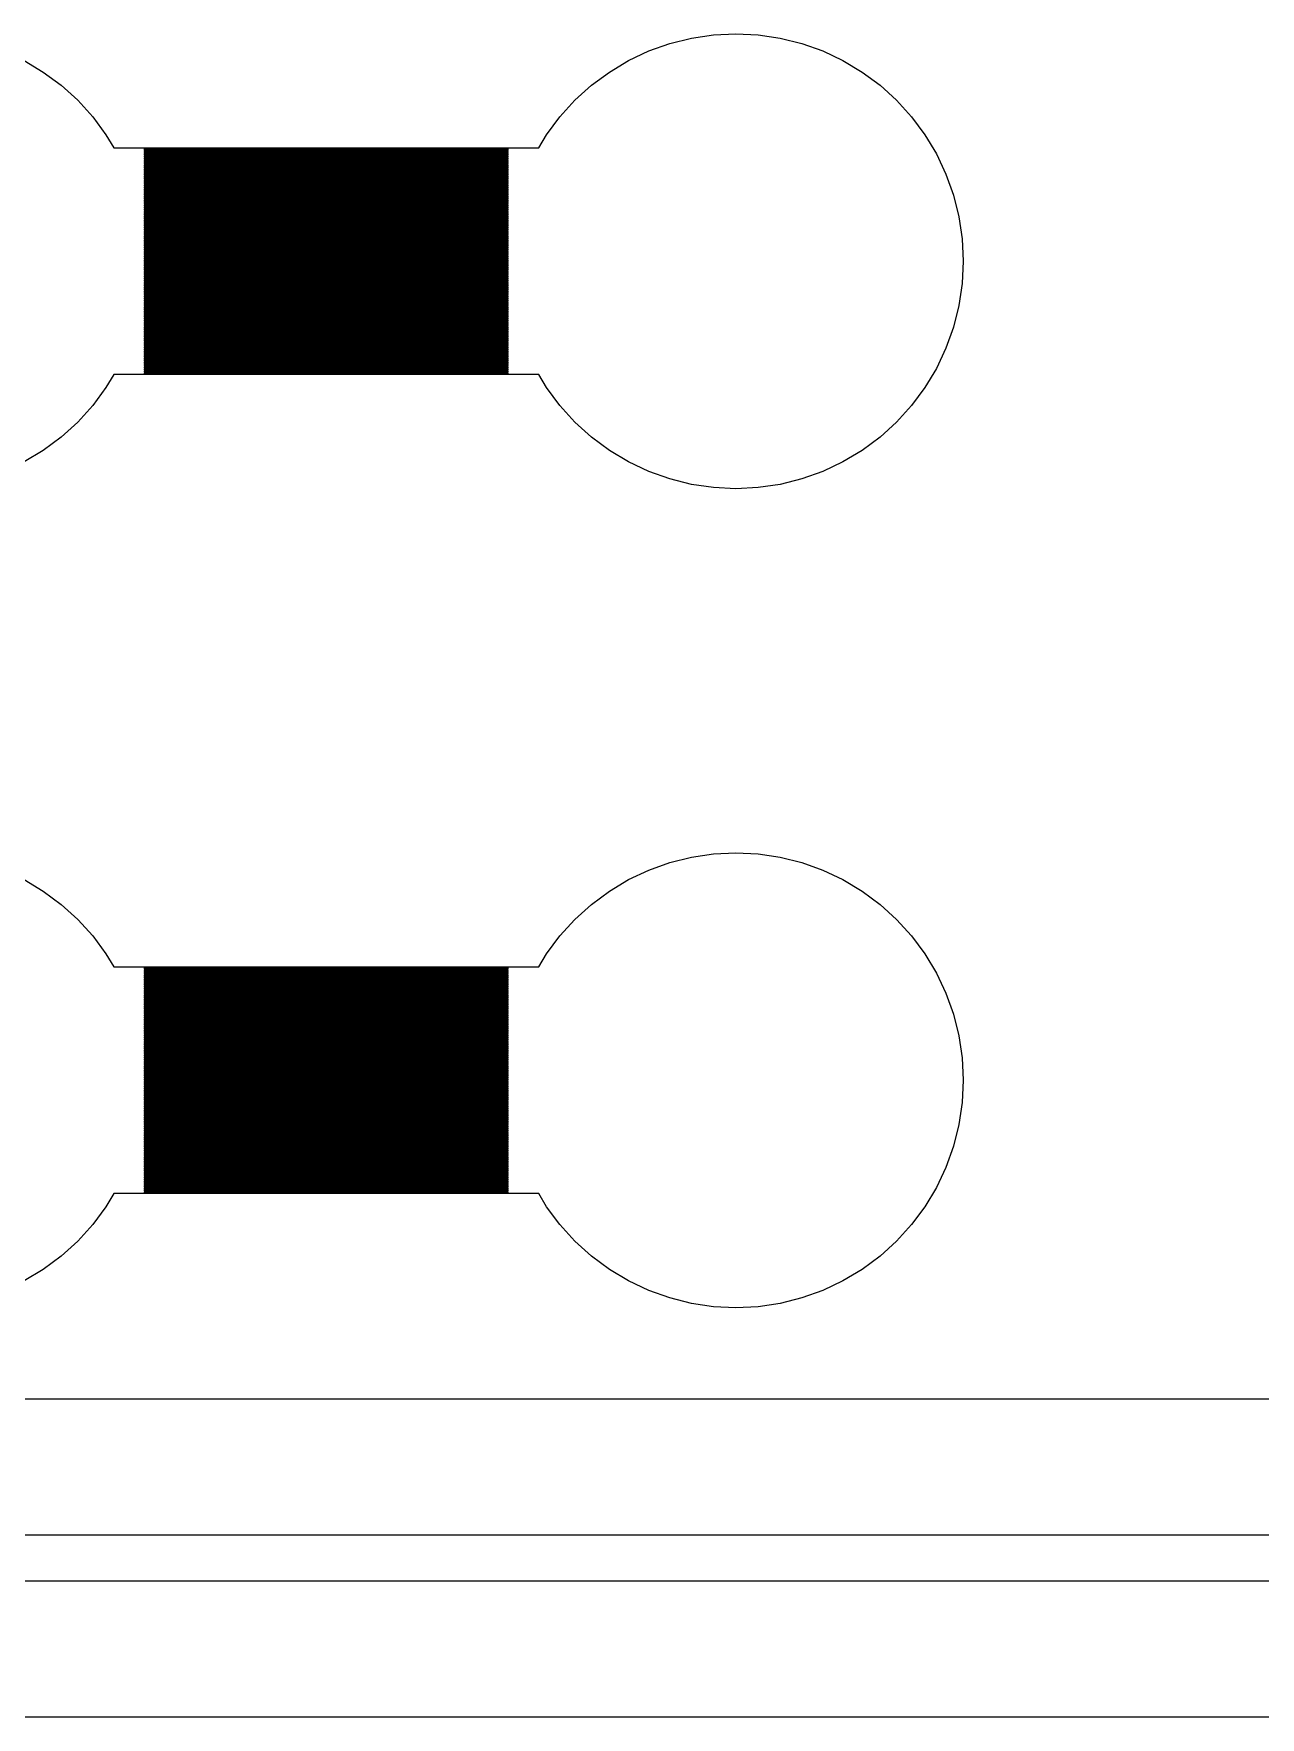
# Model space of a CAD drawing. Extents: x -16 to 132, y -40 to 113.
# Drawn here: x 70.34 to 84.12, y -2.56 to 16.36 of the extents above; entities that cross this region are included whole.
import ezdxf

# ---------------------------------------------------------------- set-up
doc = ezdxf.new("R2010")
doc.units = 0

msp = doc.modelspace()

# ---------------------------------------------------------------- linework, layer by layer
for p, q in [((77.4868, 16.2515), (77.7301, 16.3125)), ((77.7301, 16.3125), (77.9783, 16.3493)), ((77.9783, 16.3493), (78.2289, 16.3616)), ((78.2289, 16.3616), (78.4795, 16.3493)), ((78.4795, 16.3493), (78.7276, 16.3125)), ((78.7276, 16.3125), (78.971, 16.2515)), ((77.0238, 16.0597), (77.2506, 16.167)), ((77.2506, 16.167), (77.4868, 16.2515)), ((78.971, 16.2515), (79.2072, 16.167)), ((79.2072, 16.167), (79.434, 16.0597)), ((70.2306, 16.0597), (70.4458, 15.9307)), ((70.4458, 15.9307), (70.6473, 15.7813)), ((76.6071, 15.7813), (76.8086, 15.9307)), ((76.8086, 15.9307), (77.0238, 16.0597)), ((79.434, 16.0597), (79.6492, 15.9307)), ((79.6492, 15.9307), (79.8507, 15.7813)), ((70.6473, 15.7813), (70.8332, 15.6128)), ((76.4212, 15.6128), (76.6071, 15.7813)), ((79.8507, 15.7813), (80.0366, 15.6128)), ((70.8332, 15.6128), (71.0017, 15.4269)), ((76.2527, 15.4269), (76.4212, 15.6128)), ((80.0366, 15.6128), (80.2051, 15.4269)), ((71.0017, 15.4269), (71.1511, 15.2254)), ((76.1032, 15.2254), (76.2527, 15.4269)), ((80.2051, 15.4269), (80.3545, 15.2254)), ((71.1511, 15.2254), (71.2393, 15.0782)), ((76.015, 15.0782), (76.1032, 15.2254)), ((80.3545, 15.2254), (80.4835, 15.0102)), ((71.2393, 15.0782), (76.015, 15.0782)), ((75.6724, 15.068), (71.582, 15.068)), ((71.582, 15.068), (71.582, 15.0578)), ((71.582, 15.0578), (75.6724, 15.0578)), ((75.6724, 15.0475), (71.582, 15.0475)), ((71.582, 15.0475), (71.582, 15.0373)), ((71.582, 15.0373), (75.6724, 15.0373)), ((75.6724, 15.0271), (71.582, 15.0271)), ((71.582, 15.0271), (71.582, 15.0169)), ((71.582, 15.0169), (75.6724, 15.0169)), ((75.6724, 15.0066), (71.582, 15.0066)), ((71.582, 15.0066), (71.582, 14.9964)), ((71.582, 14.9964), (75.6724, 14.9964)), ((75.6724, 14.9862), (71.582, 14.9862)), ((71.582, 14.9862), (71.582, 14.976)), ((71.582, 14.976), (75.6724, 14.976)), ((75.6724, 14.9657), (71.582, 14.9657)), ((71.582, 14.9657), (71.582, 14.9555)), ((71.582, 14.9555), (75.6724, 14.9555)), ((75.6724, 14.9453), (71.582, 14.9453)), ((71.582, 14.9453), (71.582, 14.9351)), ((75.6724, 15.0578), (75.6724, 15.068)), ((75.6724, 15.0373), (75.6724, 15.0475)), ((75.6724, 15.0169), (75.6724, 15.0271)), ((75.6724, 14.9964), (75.6724, 15.0066)), ((75.6724, 14.976), (75.6724, 14.9862)), ((75.6724, 14.9555), (75.6724, 14.9657)), ((75.6724, 14.9351), (75.6724, 14.9453)), ((80.4835, 15.0102), (80.5908, 14.7834)), ((71.582, 14.9351), (75.6724, 14.9351)), ((75.6724, 14.9248), (71.582, 14.9248)), ((71.582, 14.9248), (71.582, 14.9146)), ((71.582, 14.9146), (75.6724, 14.9146)), ((75.6724, 14.9044), (71.582, 14.9044)), ((71.582, 14.9044), (71.582, 14.8941)), ((71.582, 14.8941), (75.6724, 14.8941)), ((75.6724, 14.8839), (71.582, 14.8839)), ((71.582, 14.8839), (71.582, 14.8737)), ((71.582, 14.8737), (75.6724, 14.8737)), ((75.6724, 14.8635), (71.582, 14.8635)), ((71.582, 14.8635), (71.582, 14.8533)), ((71.582, 14.8533), (75.6724, 14.8533)), ((75.6724, 14.843), (71.582, 14.843)), ((71.582, 14.843), (71.582, 14.8328)), ((71.582, 14.8328), (75.6724, 14.8328)), ((75.6724, 14.8226), (71.582, 14.8226)), ((71.582, 14.8226), (71.582, 14.8123)), ((71.582, 14.8123), (75.6724, 14.8123)), ((75.6724, 14.8021), (71.582, 14.8021)), ((71.582, 14.8021), (71.582, 14.7919)), ((71.582, 14.7919), (75.6724, 14.7919)), ((75.6724, 14.7817), (71.582, 14.7817)), ((71.582, 14.7817), (71.582, 14.7714)), ((71.582, 14.7714), (75.6724, 14.7714)), ((75.6724, 14.7612), (71.582, 14.7612)), ((71.582, 14.7612), (71.582, 14.751)), ((75.6724, 14.9146), (75.6724, 14.9248)), ((75.6724, 14.8941), (75.6724, 14.9044)), ((75.6724, 14.8737), (75.6724, 14.8839)), ((75.6724, 14.8533), (75.6724, 14.8635)), ((75.6724, 14.8328), (75.6724, 14.843)), ((75.6724, 14.8123), (75.6724, 14.8226)), ((75.6724, 14.7919), (75.6724, 14.8021)), ((75.6724, 14.7714), (75.6724, 14.7817)), ((75.6724, 14.751), (75.6724, 14.7612)), ((80.5908, 14.7834), (80.6753, 14.5472)), ((71.582, 14.751), (75.6724, 14.751)), ((75.6724, 14.7408), (71.582, 14.7408)), ((71.582, 14.7408), (71.582, 14.7305)), ((71.582, 14.7305), (75.6724, 14.7305)), ((75.6724, 14.7203), (71.582, 14.7203)), ((71.582, 14.7203), (71.582, 14.7101)), ((71.582, 14.7101), (75.6724, 14.7101)), ((75.6724, 14.6999), (71.582, 14.6999)), ((71.582, 14.6999), (71.582, 14.6896)), ((71.582, 14.6896), (75.6724, 14.6896)), ((75.6724, 14.6794), (71.582, 14.6794)), ((71.582, 14.6794), (71.582, 14.6692)), ((71.582, 14.6692), (75.6724, 14.6692)), ((75.6724, 14.659), (71.582, 14.659)), ((71.582, 14.659), (71.582, 14.6487)), ((71.582, 14.6487), (75.6724, 14.6487)), ((75.6724, 14.6385), (71.582, 14.6385)), ((71.582, 14.6385), (71.582, 14.6283)), ((71.582, 14.6283), (75.6724, 14.6283)), ((75.6724, 14.6181), (71.582, 14.6181)), ((71.582, 14.6181), (71.582, 14.6078)), ((71.582, 14.6078), (75.6724, 14.6078)), ((75.6724, 14.5976), (71.582, 14.5976)), ((71.582, 14.5976), (71.582, 14.5874)), ((71.582, 14.5874), (75.6724, 14.5874)), ((75.6724, 14.5771), (71.582, 14.5771)), ((71.582, 14.5771), (71.582, 14.5669)), ((75.6724, 14.7305), (75.6724, 14.7408)), ((75.6724, 14.7101), (75.6724, 14.7203)), ((75.6724, 14.6896), (75.6724, 14.6999)), ((75.6724, 14.6692), (75.6724, 14.6794)), ((75.6724, 14.6487), (75.6724, 14.659)), ((75.6724, 14.6283), (75.6724, 14.6385)), ((75.6724, 14.6078), (75.6724, 14.6181)), ((75.6724, 14.5874), (75.6724, 14.5976)), ((75.6724, 14.5669), (75.6724, 14.5771)), ((71.582, 14.5669), (75.6724, 14.5669)), ((75.6724, 14.5567), (71.582, 14.5567)), ((71.582, 14.5567), (71.582, 14.5465)), ((71.582, 14.5465), (75.6724, 14.5465)), ((75.6724, 14.5363), (71.582, 14.5363)), ((71.582, 14.5363), (71.582, 14.526)), ((71.582, 14.526), (75.6724, 14.526)), ((75.6724, 14.5158), (71.582, 14.5158)), ((71.582, 14.5158), (71.582, 14.5056)), ((71.582, 14.5056), (75.6724, 14.5056)), ((75.6724, 14.4953), (71.582, 14.4953)), ((71.582, 14.4953), (71.582, 14.4851)), ((71.582, 14.4851), (75.6724, 14.4851)), ((75.6724, 14.4749), (71.582, 14.4749)), ((71.582, 14.4749), (71.582, 14.4647)), ((71.582, 14.4647), (75.6724, 14.4647)), ((75.6724, 14.4544), (71.582, 14.4544)), ((71.582, 14.4544), (71.582, 14.4442)), ((71.582, 14.4442), (75.6724, 14.4442)), ((75.6724, 14.434), (71.582, 14.434)), ((71.582, 14.434), (71.582, 14.4238)), ((71.582, 14.4238), (75.6724, 14.4238)), ((75.6724, 14.4135), (71.582, 14.4135)), ((71.582, 14.4135), (71.582, 14.4033)), ((71.582, 14.4033), (75.6724, 14.4033)), ((75.6724, 14.3931), (71.582, 14.3931)), ((71.582, 14.3931), (71.582, 14.3828)), ((71.582, 14.3828), (75.6724, 14.3828)), ((75.6724, 14.5465), (75.6724, 14.5567)), ((75.6724, 14.526), (75.6724, 14.5363)), ((75.6724, 14.5056), (75.6724, 14.5158)), ((75.6724, 14.4851), (75.6724, 14.4953)), ((75.6724, 14.4647), (75.6724, 14.4749)), ((75.6724, 14.4442), (75.6724, 14.4544)), ((75.6724, 14.4238), (75.6724, 14.434)), ((75.6724, 14.4033), (75.6724, 14.4135)), ((75.6724, 14.3828), (75.6724, 14.3931)), ((80.6753, 14.5472), (80.7363, 14.3038)), ((75.6724, 14.3726), (71.582, 14.3726)), ((71.582, 14.3726), (71.582, 14.3624)), ((71.582, 14.3624), (75.6724, 14.3624)), ((75.6724, 14.3522), (71.582, 14.3522)), ((71.582, 14.3522), (71.582, 14.3419)), ((71.582, 14.3419), (75.6724, 14.3419)), ((75.6724, 14.3317), (71.582, 14.3317)), ((71.582, 14.3317), (71.582, 14.3215)), ((71.582, 14.3215), (75.6724, 14.3215)), ((75.6724, 14.3113), (71.582, 14.3113)), ((71.582, 14.3113), (71.582, 14.301)), ((71.582, 14.301), (75.6724, 14.301)), ((75.6724, 14.2908), (71.582, 14.2908)), ((71.582, 14.2908), (71.582, 14.2806)), ((71.582, 14.2806), (75.6724, 14.2806)), ((75.6724, 14.2704), (71.582, 14.2704)), ((71.582, 14.2704), (71.582, 14.2601)), ((71.582, 14.2601), (75.6724, 14.2601)), ((75.6724, 14.2499), (71.582, 14.2499)), ((71.582, 14.2499), (71.582, 14.2397)), ((71.582, 14.2397), (75.6724, 14.2397)), ((75.6724, 14.2295), (71.582, 14.2295)), ((71.582, 14.2295), (71.582, 14.2192)), ((71.582, 14.2192), (75.6724, 14.2192)), ((75.6724, 14.209), (71.582, 14.209)), ((71.582, 14.209), (71.582, 14.1988)), ((71.582, 14.1988), (75.6724, 14.1988)), ((75.6724, 14.1886), (71.582, 14.1886)), ((71.582, 14.1886), (71.582, 14.1783)), ((75.6724, 14.3624), (75.6724, 14.3726)), ((75.6724, 14.3419), (75.6724, 14.3522)), ((75.6724, 14.3215), (75.6724, 14.3317)), ((75.6724, 14.301), (75.6724, 14.3113)), ((75.6724, 14.2806), (75.6724, 14.2908)), ((75.6724, 14.2601), (75.6724, 14.2704)), ((75.6724, 14.2397), (75.6724, 14.2499)), ((75.6724, 14.2192), (75.6724, 14.2295)), ((75.6724, 14.1988), (75.6724, 14.209)), ((75.6724, 14.1783), (75.6724, 14.1886)), ((80.7363, 14.3038), (80.7731, 14.0557)), ((71.582, 14.1783), (75.6724, 14.1783)), ((75.6724, 14.1681), (71.582, 14.1681)), ((71.582, 14.1681), (71.582, 14.1579)), ((71.582, 14.1579), (75.6724, 14.1579)), ((75.6724, 14.1477), (71.582, 14.1477)), ((71.582, 14.1477), (71.582, 14.1374)), ((71.582, 14.1374), (75.6724, 14.1374)), ((75.6724, 14.1272), (71.582, 14.1272)), ((71.582, 14.1272), (71.582, 14.117)), ((71.582, 14.117), (75.6724, 14.117)), ((75.6724, 14.1068), (71.582, 14.1068)), ((71.582, 14.1068), (71.582, 14.0965)), ((71.582, 14.0965), (75.6724, 14.0965)), ((75.6724, 14.0863), (71.582, 14.0863)), ((71.582, 14.0863), (71.582, 14.0761)), ((71.582, 14.0761), (75.6724, 14.0761)), ((75.6724, 14.0658), (71.582, 14.0658)), ((71.582, 14.0658), (71.582, 14.0556)), ((71.582, 14.0556), (75.6724, 14.0556)), ((75.6724, 14.0454), (71.582, 14.0454)), ((71.582, 14.0454), (71.582, 14.0352)), ((71.582, 14.0352), (75.6724, 14.0352)), ((75.6724, 14.0249), (71.582, 14.0249)), ((71.582, 14.0249), (71.582, 14.0147)), ((71.582, 14.0147), (75.6724, 14.0147)), ((75.6724, 14.0045), (71.582, 14.0045)), ((71.582, 14.0045), (71.582, 13.9943)), ((75.6724, 14.1579), (75.6724, 14.1681)), ((75.6724, 14.1374), (75.6724, 14.1477)), ((75.6724, 14.117), (75.6724, 14.1272)), ((75.6724, 14.0965), (75.6724, 14.1068)), ((75.6724, 14.0761), (75.6724, 14.0863)), ((75.6724, 14.0556), (75.6724, 14.0658)), ((75.6724, 14.0352), (75.6724, 14.0454)), ((75.6724, 14.0147), (75.6724, 14.0249)), ((75.6724, 13.9943), (75.6724, 14.0045)), ((80.7731, 14.0557), (80.7854, 13.8051)), ((71.582, 13.9943), (75.6724, 13.9943)), ((75.6724, 13.984), (71.582, 13.984)), ((71.582, 13.984), (71.582, 13.9738)), ((71.582, 13.9738), (75.6724, 13.9738)), ((75.6724, 13.9636), (71.582, 13.9636)), ((71.582, 13.9636), (71.582, 13.9534)), ((71.582, 13.9534), (75.6724, 13.9534)), ((75.6724, 13.9431), (71.582, 13.9431)), ((71.582, 13.9431), (71.582, 13.9329)), ((71.582, 13.9329), (75.6724, 13.9329)), ((75.6724, 13.9227), (71.582, 13.9227)), ((71.582, 13.9227), (71.582, 13.9125)), ((71.582, 13.9125), (75.6724, 13.9125)), ((75.6724, 13.9022), (71.582, 13.9022)), ((71.582, 13.9022), (71.582, 13.892)), ((71.582, 13.892), (75.6724, 13.892)), ((75.6724, 13.8818), (71.582, 13.8818)), ((71.582, 13.8818), (71.582, 13.8716)), ((71.582, 13.8716), (75.6724, 13.8716)), ((75.6724, 13.8613), (71.582, 13.8613)), ((71.582, 13.8613), (71.582, 13.8511)), ((71.582, 13.8511), (75.6724, 13.8511)), ((75.6724, 13.8409), (71.582, 13.8409)), ((71.582, 13.8409), (71.582, 13.8307)), ((71.582, 13.8307), (75.6724, 13.8307)), ((75.6724, 13.8204), (71.582, 13.8204)), ((71.582, 13.8204), (71.582, 13.8102)), ((75.6724, 13.9738), (75.6724, 13.984)), ((75.6724, 13.9534), (75.6724, 13.9636)), ((75.6724, 13.9329), (75.6724, 13.9431)), ((75.6724, 13.9125), (75.6724, 13.9227)), ((75.6724, 13.892), (75.6724, 13.9022)), ((75.6724, 13.8716), (75.6724, 13.8818)), ((75.6724, 13.8511), (75.6724, 13.8613)), ((75.6724, 13.8307), (75.6724, 13.8409)), ((75.6724, 13.8102), (75.6724, 13.8204)), ((71.582, 13.8102), (75.6724, 13.8102)), ((75.6724, 13.8), (71.582, 13.8)), ((71.582, 13.8), (71.582, 13.7897)), ((71.582, 13.7897), (75.6724, 13.7897)), ((75.6724, 13.7795), (71.582, 13.7795)), ((71.582, 13.7795), (71.582, 13.7693)), ((71.582, 13.7693), (75.6724, 13.7693)), ((75.6724, 13.7591), (71.582, 13.7591)), ((71.582, 13.7591), (71.582, 13.7489)), ((71.582, 13.7489), (75.6724, 13.7489)), ((75.6724, 13.7386), (71.582, 13.7386)), ((71.582, 13.7386), (71.582, 13.7284)), ((71.582, 13.7284), (75.6724, 13.7284)), ((75.6724, 13.7182), (71.582, 13.7182)), ((71.582, 13.7182), (71.582, 13.708)), ((71.582, 13.708), (75.6724, 13.708)), ((75.6724, 13.6977), (71.582, 13.6977)), ((71.582, 13.6977), (71.582, 13.6875)), ((71.582, 13.6875), (75.6724, 13.6875)), ((75.6724, 13.6773), (71.582, 13.6773)), ((71.582, 13.6773), (71.582, 13.6671)), ((71.582, 13.6671), (75.6724, 13.6671)), ((75.6724, 13.6568), (71.582, 13.6568)), ((71.582, 13.6568), (71.582, 13.6466)), ((71.582, 13.6466), (75.6724, 13.6466)), ((75.6724, 13.6364), (71.582, 13.6364)), ((71.582, 13.6364), (71.582, 13.6261)), ((71.582, 13.6261), (75.6724, 13.6261)), ((75.6724, 13.7897), (75.6724, 13.8)), ((75.6724, 13.7693), (75.6724, 13.7795)), ((75.6724, 13.7489), (75.6724, 13.7591)), ((75.6724, 13.7284), (75.6724, 13.7386)), ((75.6724, 13.708), (75.6724, 13.7182)), ((75.6724, 13.6875), (75.6724, 13.6977)), ((75.6724, 13.6671), (75.6724, 13.6773)), ((75.6724, 13.6466), (75.6724, 13.6568)), ((75.6724, 13.6261), (75.6724, 13.6364)), ((80.7854, 13.8051), (80.7731, 13.5545)), ((75.6724, 13.6159), (71.582, 13.6159)), ((71.582, 13.6159), (71.582, 13.6057)), ((71.582, 13.6057), (75.6724, 13.6057)), ((75.6724, 13.5955), (71.582, 13.5955)), ((71.582, 13.5955), (71.582, 13.5852)), ((71.582, 13.5852), (75.6724, 13.5852)), ((75.6724, 13.575), (71.582, 13.575)), ((71.582, 13.575), (71.582, 13.5648)), ((71.582, 13.5648), (75.6724, 13.5648)), ((75.6724, 13.5546), (71.582, 13.5546)), ((71.582, 13.5546), (71.582, 13.5443)), ((71.582, 13.5443), (75.6724, 13.5443)), ((75.6724, 13.5341), (71.582, 13.5341)), ((71.582, 13.5341), (71.582, 13.5239)), ((71.582, 13.5239), (75.6724, 13.5239)), ((75.6724, 13.5137), (71.582, 13.5137)), ((71.582, 13.5137), (71.582, 13.5034)), ((71.582, 13.5034), (75.6724, 13.5034)), ((75.6724, 13.4932), (71.582, 13.4932)), ((71.582, 13.4932), (71.582, 13.483)), ((71.582, 13.483), (75.6724, 13.483)), ((75.6724, 13.4727), (71.582, 13.4727)), ((71.582, 13.4727), (71.582, 13.4625)), ((71.582, 13.4625), (75.6724, 13.4625)), ((75.6724, 13.4523), (71.582, 13.4523)), ((71.582, 13.4523), (71.582, 13.4421)), ((71.582, 13.4421), (75.6724, 13.4421)), ((75.6724, 13.4319), (71.582, 13.4319)), ((71.582, 13.4319), (71.582, 13.4216)), ((75.6724, 13.6057), (75.6724, 13.6159)), ((75.6724, 13.5852), (75.6724, 13.5955)), ((75.6724, 13.5648), (75.6724, 13.575)), ((75.6724, 13.5443), (75.6724, 13.5546)), ((75.6724, 13.5239), (75.6724, 13.5341)), ((75.6724, 13.5034), (75.6724, 13.5137)), ((75.6724, 13.483), (75.6724, 13.4932)), ((75.6724, 13.4625), (75.6724, 13.4727)), ((75.6724, 13.4421), (75.6724, 13.4523)), ((75.6724, 13.4216), (75.6724, 13.4319)), ((80.7731, 13.5545), (80.7363, 13.3064)), ((71.582, 13.4216), (75.6724, 13.4216)), ((75.6724, 13.4114), (71.582, 13.4114)), ((71.582, 13.4114), (71.582, 13.4012)), ((71.582, 13.4012), (75.6724, 13.4012)), ((75.6724, 13.3909), (71.582, 13.3909)), ((71.582, 13.3909), (71.582, 13.3807)), ((71.582, 13.3807), (75.6724, 13.3807)), ((75.6724, 13.3705), (71.582, 13.3705)), ((71.582, 13.3705), (71.582, 13.3603)), ((71.582, 13.3603), (75.6724, 13.3603)), ((75.6724, 13.35), (71.582, 13.35)), ((71.582, 13.35), (71.582, 13.3398)), ((71.582, 13.3398), (75.6724, 13.3398)), ((75.6724, 13.3296), (71.582, 13.3296)), ((71.582, 13.3296), (71.582, 13.3194)), ((71.582, 13.3194), (75.6724, 13.3194)), ((75.6724, 13.3091), (71.582, 13.3091)), ((71.582, 13.3091), (71.582, 13.2989)), ((71.582, 13.2989), (75.6724, 13.2989)), ((75.6724, 13.2887), (71.582, 13.2887)), ((71.582, 13.2887), (71.582, 13.2785)), ((71.582, 13.2785), (75.6724, 13.2785)), ((75.6724, 13.2682), (71.582, 13.2682)), ((71.582, 13.2682), (71.582, 13.258)), ((71.582, 13.258), (75.6724, 13.258)), ((75.6724, 13.2478), (71.582, 13.2478)), ((71.582, 13.2478), (71.582, 13.2376)), ((75.6724, 13.4012), (75.6724, 13.4114)), ((75.6724, 13.3807), (75.6724, 13.3909)), ((75.6724, 13.3603), (75.6724, 13.3705)), ((75.6724, 13.3398), (75.6724, 13.35)), ((75.6724, 13.3194), (75.6724, 13.3296)), ((75.6724, 13.2989), (75.6724, 13.3091)), ((75.6724, 13.2785), (75.6724, 13.2887)), ((75.6724, 13.258), (75.6724, 13.2682)), ((75.6724, 13.2376), (75.6724, 13.2478)), ((80.7363, 13.3064), (80.6753, 13.063)), ((71.582, 13.2376), (75.6724, 13.2376)), ((75.6724, 13.2273), (71.582, 13.2273)), ((71.582, 13.2273), (71.582, 13.2171)), ((71.582, 13.2171), (75.6724, 13.2171)), ((75.6724, 13.2069), (71.582, 13.2069)), ((71.582, 13.2069), (71.582, 13.1967)), ((71.582, 13.1967), (75.6724, 13.1967)), ((75.6724, 13.1864), (71.582, 13.1864)), ((71.582, 13.1864), (71.582, 13.1762)), ((71.582, 13.1762), (75.6724, 13.1762)), ((75.6724, 13.166), (71.582, 13.166)), ((71.582, 13.166), (71.582, 13.1557)), ((71.582, 13.1557), (75.6724, 13.1557)), ((75.6724, 13.1455), (71.582, 13.1455)), ((71.582, 13.1455), (71.582, 13.1353)), ((71.582, 13.1353), (75.6724, 13.1353)), ((75.6724, 13.1251), (71.582, 13.1251)), ((71.582, 13.1251), (71.582, 13.1149)), ((71.582, 13.1149), (75.6724, 13.1149)), ((75.6724, 13.1046), (71.582, 13.1046)), ((71.582, 13.1046), (71.582, 13.0944)), ((71.582, 13.0944), (75.6724, 13.0944)), ((75.6724, 13.0842), (71.582, 13.0842)), ((71.582, 13.0842), (71.582, 13.0739)), ((71.582, 13.0739), (75.6724, 13.0739)), ((75.6724, 13.0637), (71.582, 13.0637)), ((71.582, 13.0637), (71.582, 13.0535)), ((71.582, 13.0535), (75.6724, 13.0535)), ((75.6724, 13.2171), (75.6724, 13.2273)), ((75.6724, 13.1967), (75.6724, 13.2069)), ((75.6724, 13.1762), (75.6724, 13.1864)), ((75.6724, 13.1557), (75.6724, 13.166)), ((75.6724, 13.1353), (75.6724, 13.1455)), ((75.6724, 13.1149), (75.6724, 13.1251)), ((75.6724, 13.0944), (75.6724, 13.1046)), ((75.6724, 13.0739), (75.6724, 13.0842)), ((75.6724, 13.0535), (75.6724, 13.0637)), ((80.6753, 13.063), (80.5908, 12.8268)), ((75.6724, 13.0433), (71.582, 13.0433)), ((71.582, 13.0433), (71.582, 13.033)), ((71.582, 13.033), (75.6724, 13.033)), ((75.6724, 13.0228), (71.582, 13.0228)), ((71.582, 13.0228), (71.582, 13.0126)), ((71.582, 13.0126), (75.6724, 13.0126)), ((75.6724, 13.0024), (71.582, 13.0024)), ((71.582, 13.0024), (71.582, 12.9921)), ((71.582, 12.9921), (75.6724, 12.9921)), ((75.6724, 12.9819), (71.582, 12.9819)), ((71.582, 12.9819), (71.582, 12.9717)), ((71.582, 12.9717), (75.6724, 12.9717)), ((75.6724, 12.9615), (71.582, 12.9615)), ((71.582, 12.9615), (71.582, 12.9512)), ((71.582, 12.9512), (75.6724, 12.9512)), ((75.6724, 12.941), (71.582, 12.941)), ((71.582, 12.941), (71.582, 12.9308)), ((71.582, 12.9308), (75.6724, 12.9308)), ((75.6724, 12.9205), (71.582, 12.9205)), ((71.582, 12.9205), (71.582, 12.9103)), ((71.582, 12.9103), (75.6724, 12.9103)), ((75.6724, 12.9001), (71.582, 12.9001)), ((71.582, 12.9001), (71.582, 12.8899)), ((71.582, 12.8899), (75.6724, 12.8899)), ((75.6724, 12.8796), (71.582, 12.8796)), ((71.582, 12.8796), (71.582, 12.8694)), ((71.582, 12.8694), (75.6724, 12.8694)), ((75.6724, 13.033), (75.6724, 13.0433)), ((75.6724, 13.0126), (75.6724, 13.0228)), ((75.6724, 12.9921), (75.6724, 13.0024)), ((75.6724, 12.9717), (75.6724, 12.9819)), ((75.6724, 12.9512), (75.6724, 12.9615)), ((75.6724, 12.9308), (75.6724, 12.941)), ((75.6724, 12.9103), (75.6724, 12.9205)), ((75.6724, 12.8899), (75.6724, 12.9001)), ((75.6724, 12.8694), (75.6724, 12.8796)), ((75.6724, 12.8592), (71.582, 12.8592)), ((71.582, 12.8592), (71.582, 12.849)), ((71.582, 12.849), (75.6724, 12.849)), ((75.6724, 12.8387), (71.582, 12.8387)), ((71.582, 12.8387), (71.582, 12.8285)), ((71.582, 12.8285), (75.6724, 12.8285)), ((75.6724, 12.8183), (71.582, 12.8183)), ((71.582, 12.8183), (71.582, 12.8081)), ((71.582, 12.8081), (75.6724, 12.8081)), ((75.6724, 12.7979), (71.582, 12.7979)), ((71.582, 12.7979), (71.582, 12.7876)), ((71.582, 12.7876), (75.6724, 12.7876)), ((75.6724, 12.7774), (71.582, 12.7774)), ((71.582, 12.7774), (71.582, 12.7672)), ((71.582, 12.7672), (75.6724, 12.7672)), ((75.6724, 12.7569), (71.582, 12.7569)), ((71.582, 12.7569), (71.582, 12.7467)), ((71.582, 12.7467), (75.6724, 12.7467)), ((75.6724, 12.7365), (71.582, 12.7365)), ((71.582, 12.7365), (71.582, 12.7263)), ((71.582, 12.7263), (75.6724, 12.7263)), ((75.6724, 12.716), (71.582, 12.716)), ((71.582, 12.716), (71.582, 12.7058)), ((71.582, 12.7058), (75.6724, 12.7058)), ((75.6724, 12.6956), (71.582, 12.6956)), ((71.582, 12.6956), (71.582, 12.6854)), ((71.582, 12.6854), (75.6724, 12.6854)), ((75.6724, 12.849), (75.6724, 12.8592)), ((75.6724, 12.8285), (75.6724, 12.8387)), ((75.6724, 12.8081), (75.6724, 12.8183)), ((75.6724, 12.7876), (75.6724, 12.7979)), ((75.6724, 12.7672), (75.6724, 12.7774)), ((75.6724, 12.7467), (75.6724, 12.7569)), ((75.6724, 12.7263), (75.6724, 12.7365)), ((75.6724, 12.7058), (75.6724, 12.716)), ((75.6724, 12.6854), (75.6724, 12.6956)), ((80.5908, 12.8268), (80.4835, 12.6)), ((71.2393, 12.532), (71.1511, 12.3848)), ((76.015, 12.532), (71.2393, 12.532)), ((75.6724, 12.6751), (71.582, 12.6751)), ((71.582, 12.6751), (71.582, 12.6649)), ((71.582, 12.6649), (75.6724, 12.6649)), ((75.6724, 12.6547), (71.582, 12.6547)), ((71.582, 12.6547), (71.582, 12.6444)), ((71.582, 12.6444), (75.6724, 12.6444)), ((75.6724, 12.6342), (71.582, 12.6342)), ((71.582, 12.6342), (71.582, 12.624)), ((71.582, 12.624), (75.6724, 12.624)), ((75.6724, 12.6138), (71.582, 12.6138)), ((71.582, 12.6138), (71.582, 12.6035)), ((71.582, 12.6035), (75.6724, 12.6035)), ((75.6724, 12.5933), (71.582, 12.5933)), ((71.582, 12.5933), (71.582, 12.5831)), ((71.582, 12.5831), (75.6724, 12.5831)), ((75.6724, 12.5729), (71.582, 12.5729)), ((71.582, 12.5729), (71.582, 12.5626)), ((71.582, 12.5626), (75.6724, 12.5626)), ((75.6724, 12.5524), (71.582, 12.5524)), ((71.582, 12.5524), (71.582, 12.5422)), ((71.582, 12.5422), (75.6724, 12.5422)), ((75.6724, 12.6649), (75.6724, 12.6751)), ((75.6724, 12.6444), (75.6724, 12.6547)), ((75.6724, 12.624), (75.6724, 12.6342)), ((75.6724, 12.6035), (75.6724, 12.6138)), ((75.6724, 12.5831), (75.6724, 12.5933)), ((75.6724, 12.5626), (75.6724, 12.5729)), ((75.6724, 12.5422), (75.6724, 12.5524)), ((76.1032, 12.3848), (76.015, 12.532)), ((80.4835, 12.6), (80.3545, 12.3848)), ((71.1511, 12.3848), (71.0017, 12.1833)), ((76.2527, 12.1833), (76.1032, 12.3848)), ((80.3545, 12.3848), (80.2051, 12.1833)), ((71.0017, 12.1833), (70.8332, 11.9974)), ((76.4212, 11.9974), (76.2527, 12.1833)), ((80.2051, 12.1833), (80.0366, 11.9974)), ((70.8332, 11.9974), (70.6473, 11.8289)), ((76.6071, 11.8289), (76.4212, 11.9974)), ((80.0366, 11.9974), (79.8507, 11.8289)), ((70.6473, 11.8289), (70.4458, 11.6795)), ((76.8086, 11.6795), (76.6071, 11.8289)), ((79.8507, 11.8289), (79.6492, 11.6795)), ((70.4458, 11.6795), (70.2306, 11.5505)), ((77.0238, 11.5505), (76.8086, 11.6795)), ((77.2506, 11.4432), (77.0238, 11.5505)), ((79.434, 11.5505), (79.2072, 11.4432)), ((79.6492, 11.6795), (79.434, 11.5505)), ((77.4868, 11.3587), (77.2506, 11.4432)), ((77.7301, 11.2977), (77.4868, 11.3587)), ((78.971, 11.3587), (78.7276, 11.2977)), ((79.2072, 11.4432), (78.971, 11.3587)), ((77.9783, 11.2609), (77.7301, 11.2977)), ((78.2289, 11.2486), (77.9783, 11.2609)), ((78.4795, 11.2609), (78.2289, 11.2486)), ((78.7276, 11.2977), (78.4795, 11.2609)), ((77.2506, 6.96358), (77.4868, 7.04811)), ((77.4868, 7.04811), (77.7301, 7.10905)), ((77.7301, 7.10905), (77.9783, 7.14587)), ((77.9783, 7.14587), (78.2289, 7.15819)), ((78.2289, 7.15819), (78.4795, 7.14587)), ((78.4795, 7.14587), (78.7276, 7.10905)), ((78.7276, 7.10905), (78.971, 7.04811)), ((78.971, 7.04811), (79.2072, 6.96358)), ((70.2306, 6.85631), (70.4458, 6.72733)), ((76.8086, 6.72733), (77.0238, 6.85631)), ((77.0238, 6.85631), (77.2506, 6.96358)), ((79.2072, 6.96358), (79.434, 6.85631)), ((79.434, 6.85631), (79.6492, 6.72733)), ((70.4458, 6.72733), (70.6473, 6.5779)), ((76.6071, 6.5779), (76.8086, 6.72733)), ((79.6492, 6.72733), (79.8507, 6.5779)), ((70.6473, 6.5779), (70.8332, 6.40941)), ((76.4212, 6.40941), (76.6071, 6.5779)), ((79.8507, 6.5779), (80.0366, 6.40941)), ((70.8332, 6.40941), (71.0017, 6.22351)), ((76.2527, 6.22351), (76.4212, 6.40941)), ((80.0366, 6.40941), (80.2051, 6.22351)), ((71.0017, 6.22351), (71.1511, 6.022)), ((76.1032, 6.022), (76.2527, 6.22351)), ((80.2051, 6.22351), (80.3545, 6.022)), ((71.1511, 6.022), (71.2393, 5.87482)), ((71.2393, 5.87482), (76.015, 5.87482)), ((76.015, 5.87482), (76.1032, 6.022)), ((80.3545, 6.022), (80.4835, 5.80681)), ((75.6724, 5.86459), (71.582, 5.86459)), ((71.582, 5.86459), (71.582, 5.85437)), ((71.582, 5.85437), (75.6724, 5.85437)), ((75.6724, 5.84415), (71.582, 5.84415)), ((71.582, 5.84415), (71.582, 5.83391)), ((71.582, 5.83391), (75.6724, 5.83391)), ((75.6724, 5.82368), (71.582, 5.82368)), ((71.582, 5.82368), (71.582, 5.81348)), ((71.582, 5.81348), (75.6724, 5.81348)), ((75.6724, 5.80324), (71.582, 5.80324)), ((71.582, 5.80324), (71.582, 5.79301)), ((71.582, 5.79301), (75.6724, 5.79301)), ((75.6724, 5.78279), (71.582, 5.78279)), ((71.582, 5.78279), (71.582, 5.77255)), ((71.582, 5.77255), (75.6724, 5.77255)), ((75.6724, 5.76234), (71.582, 5.76234)), ((71.582, 5.76234), (71.582, 5.75212)), ((71.582, 5.75212), (75.6724, 5.75212)), ((75.6724, 5.74188), (71.582, 5.74188)), ((71.582, 5.74188), (71.582, 5.73166)), ((71.582, 5.73166), (75.6724, 5.73166)), ((75.6724, 5.72142), (71.582, 5.72142)), ((71.582, 5.72142), (71.582, 5.71121)), ((71.582, 5.71121), (75.6724, 5.71121)), ((75.6724, 5.70099), (71.582, 5.70099)), ((71.582, 5.70099), (71.582, 5.69075)), ((71.582, 5.69075), (75.6724, 5.69075)), ((75.6724, 5.68053), (71.582, 5.68053)), ((71.582, 5.68053), (71.582, 5.6703)), ((75.6724, 5.85437), (75.6724, 5.86459)), ((75.6724, 5.83391), (75.6724, 5.84415)), ((75.6724, 5.81348), (75.6724, 5.82368)), ((75.6724, 5.79301), (75.6724, 5.80324)), ((75.6724, 5.77255), (75.6724, 5.78279)), ((75.6724, 5.75212), (75.6724, 5.76234)), ((75.6724, 5.73166), (75.6724, 5.74188)), ((75.6724, 5.71121), (75.6724, 5.72142)), ((75.6724, 5.69075), (75.6724, 5.70099)), ((75.6724, 5.6703), (75.6724, 5.68053)), ((80.4835, 5.80681), (80.5908, 5.58)), ((71.582, 5.6703), (75.6724, 5.6703)), ((75.6724, 5.66006), (71.582, 5.66006)), ((71.582, 5.66006), (71.582, 5.64986)), ((71.582, 5.64986), (75.6724, 5.64986)), ((75.6724, 5.63963), (71.582, 5.63963)), ((71.582, 5.63963), (71.582, 5.62939)), ((71.582, 5.62939), (75.6724, 5.62939)), ((75.6724, 5.61917), (71.582, 5.61917)), ((71.582, 5.61917), (71.582, 5.60893)), ((71.582, 5.60893), (75.6724, 5.60893)), ((75.6724, 5.59872), (71.582, 5.59872)), ((71.582, 5.59872), (71.582, 5.5885)), ((71.582, 5.5885), (75.6724, 5.5885)), ((75.6724, 5.57826), (71.582, 5.57826)), ((71.582, 5.57826), (71.582, 5.56804)), ((71.582, 5.56804), (75.6724, 5.56804)), ((75.6724, 5.55782), (71.582, 5.55782)), ((71.582, 5.55782), (71.582, 5.54759)), ((71.582, 5.54759), (75.6724, 5.54759)), ((75.6724, 5.53737), (71.582, 5.53737)), ((71.582, 5.53737), (71.582, 5.52715)), ((71.582, 5.52715), (75.6724, 5.52715)), ((75.6724, 5.51691), (71.582, 5.51691)), ((71.582, 5.51691), (71.582, 5.50668)), ((71.582, 5.50668), (75.6724, 5.50668)), ((75.6724, 5.49646), (71.582, 5.49646)), ((71.582, 5.49646), (71.582, 5.48624)), ((75.6724, 5.64986), (75.6724, 5.66006)), ((75.6724, 5.62939), (75.6724, 5.63963)), ((75.6724, 5.60893), (75.6724, 5.61917)), ((75.6724, 5.5885), (75.6724, 5.59872)), ((75.6724, 5.56804), (75.6724, 5.57826)), ((75.6724, 5.54759), (75.6724, 5.55782)), ((75.6724, 5.52715), (75.6724, 5.53737)), ((75.6724, 5.50668), (75.6724, 5.51691)), ((75.6724, 5.48624), (75.6724, 5.49646)), ((80.5908, 5.58), (80.6753, 5.3438)), ((71.582, 5.48624), (75.6724, 5.48624)), ((75.6724, 5.47601), (71.582, 5.47601)), ((71.582, 5.47601), (71.582, 5.46577)), ((71.582, 5.46577), (75.6724, 5.46577)), ((75.6724, 5.45555), (71.582, 5.45555)), ((71.582, 5.45555), (71.582, 5.44533)), ((71.582, 5.44533), (75.6724, 5.44533)), ((75.6724, 5.4351), (71.582, 5.4351)), ((71.582, 5.4351), (71.582, 5.42488)), ((71.582, 5.42488), (75.6724, 5.42488)), ((75.6724, 5.41466), (71.582, 5.41466)), ((71.582, 5.41466), (71.582, 5.40442)), ((71.582, 5.40442), (75.6724, 5.40442)), ((75.6724, 5.3942), (71.582, 5.3942)), ((71.582, 5.3942), (71.582, 5.38399)), ((71.582, 5.38399), (75.6724, 5.38399)), ((75.6724, 5.37375), (71.582, 5.37375)), ((71.582, 5.37375), (71.582, 5.36353)), ((71.582, 5.36353), (75.6724, 5.36353)), ((75.6724, 5.35329), (71.582, 5.35329)), ((71.582, 5.35329), (71.582, 5.34306)), ((71.582, 5.34306), (75.6724, 5.34306)), ((75.6724, 5.33286), (71.582, 5.33286)), ((71.582, 5.33286), (71.582, 5.32262)), ((71.582, 5.32262), (75.6724, 5.32262)), ((75.6724, 5.31239), (71.582, 5.31239)), ((71.582, 5.31239), (71.582, 5.30217)), ((71.582, 5.30217), (75.6724, 5.30217)), ((75.6724, 5.46577), (75.6724, 5.47601)), ((75.6724, 5.44533), (75.6724, 5.45555)), ((75.6724, 5.42488), (75.6724, 5.4351)), ((75.6724, 5.40442), (75.6724, 5.41466)), ((75.6724, 5.38399), (75.6724, 5.3942)), ((75.6724, 5.36353), (75.6724, 5.37375)), ((75.6724, 5.34306), (75.6724, 5.35329)), ((75.6724, 5.32262), (75.6724, 5.33286)), ((75.6724, 5.30217), (75.6724, 5.31239)), ((80.6753, 5.3438), (80.7363, 5.10043)), ((75.6724, 5.29193), (71.582, 5.29193)), ((71.582, 5.29193), (71.582, 5.28171)), ((71.582, 5.28171), (75.6724, 5.28171)), ((75.6724, 5.2715), (71.582, 5.2715)), ((71.582, 5.2715), (71.582, 5.26126)), ((71.582, 5.26126), (75.6724, 5.26126)), ((75.6724, 5.25104), (71.582, 5.25104)), ((71.582, 5.25104), (71.582, 5.24081)), ((71.582, 5.24081), (75.6724, 5.24081)), ((75.6724, 5.23058), (71.582, 5.23058)), ((71.582, 5.23058), (71.582, 5.22037)), ((71.582, 5.22037), (75.6724, 5.22037)), ((75.6724, 5.21013), (71.582, 5.21013)), ((71.582, 5.21013), (71.582, 5.19991)), ((71.582, 5.19991), (75.6724, 5.19991)), ((75.6724, 5.18968), (71.582, 5.18968)), ((71.582, 5.18968), (71.582, 5.17944)), ((71.582, 5.17944), (75.6724, 5.17944)), ((75.6724, 5.16924), (71.582, 5.16924)), ((71.582, 5.16924), (71.582, 5.15901)), ((71.582, 5.15901), (75.6724, 5.15901)), ((75.6724, 5.14877), (71.582, 5.14877)), ((71.582, 5.14877), (71.582, 5.13855)), ((71.582, 5.13855), (75.6724, 5.13855)), ((75.6724, 5.12833), (71.582, 5.12833)), ((71.582, 5.12833), (71.582, 5.11809)), ((71.582, 5.11809), (75.6724, 5.11809)), ((75.6724, 5.28171), (75.6724, 5.29193)), ((75.6724, 5.26126), (75.6724, 5.2715)), ((75.6724, 5.24081), (75.6724, 5.25104)), ((75.6724, 5.22037), (75.6724, 5.23058)), ((75.6724, 5.19991), (75.6724, 5.21013)), ((75.6724, 5.17944), (75.6724, 5.18968)), ((75.6724, 5.15901), (75.6724, 5.16924)), ((75.6724, 5.13855), (75.6724, 5.14877)), ((75.6724, 5.11809), (75.6724, 5.12833)), ((75.6724, 5.10788), (71.582, 5.10788)), ((71.582, 5.10788), (71.582, 5.09764)), ((71.582, 5.09764), (75.6724, 5.09764)), ((75.6724, 5.08742), (71.582, 5.08742)), ((71.582, 5.08742), (71.582, 5.07719)), ((71.582, 5.07719), (75.6724, 5.07719)), ((75.6724, 5.06696), (71.582, 5.06696)), ((71.582, 5.06696), (71.582, 5.05675)), ((71.582, 5.05675), (75.6724, 5.05675)), ((75.6724, 5.04652), (71.582, 5.04652)), ((71.582, 5.04652), (71.582, 5.03629)), ((71.582, 5.03629), (75.6724, 5.03629)), ((75.6724, 5.02606), (71.582, 5.02606)), ((71.582, 5.02606), (71.582, 5.01584)), ((71.582, 5.01584), (75.6724, 5.01584)), ((75.6724, 5.00562), (71.582, 5.00562)), ((71.582, 5.00562), (71.582, 4.99539)), ((71.582, 4.99539), (75.6724, 4.99539)), ((75.6724, 4.98517), (71.582, 4.98517)), ((71.582, 4.98517), (71.582, 4.97493)), ((71.582, 4.97493), (75.6724, 4.97493)), ((75.6724, 4.96471), (71.582, 4.96471)), ((71.582, 4.96471), (71.582, 4.95447)), ((71.582, 4.95447), (75.6724, 4.95447)), ((75.6724, 4.94426), (71.582, 4.94426)), ((71.582, 4.94426), (71.582, 4.93404)), ((71.582, 4.93404), (75.6724, 4.93404)), ((75.6724, 4.9238), (71.582, 4.9238)), ((71.582, 4.9238), (71.582, 4.91357)), ((75.6724, 5.09764), (75.6724, 5.10788)), ((75.6724, 5.07719), (75.6724, 5.08742)), ((75.6724, 5.05675), (75.6724, 5.06696)), ((75.6724, 5.03629), (75.6724, 5.04652)), ((75.6724, 5.01584), (75.6724, 5.02606)), ((75.6724, 4.99539), (75.6724, 5.00562)), ((75.6724, 4.97493), (75.6724, 4.98517)), ((75.6724, 4.95447), (75.6724, 4.96471)), ((75.6724, 4.93404), (75.6724, 4.94426)), ((75.6724, 4.91357), (75.6724, 4.9238)), ((80.7363, 5.10043), (80.7731, 4.85226)), ((71.582, 4.91357), (75.6724, 4.91357)), ((75.6724, 4.90335), (71.582, 4.90335)), ((71.582, 4.90335), (71.582, 4.89313)), ((71.582, 4.89313), (75.6724, 4.89313)), ((75.6724, 4.8829), (71.582, 4.8829)), ((71.582, 4.8829), (71.582, 4.87268)), ((71.582, 4.87268), (75.6724, 4.87268)), ((75.6724, 4.86244), (71.582, 4.86244)), ((71.582, 4.86244), (71.582, 4.85222)), ((71.582, 4.85222), (75.6724, 4.85222)), ((75.6724, 4.842), (71.582, 4.842)), ((71.582, 4.842), (71.582, 4.83177)), ((71.582, 4.83177), (75.6724, 4.83177)), ((75.6724, 4.82155), (71.582, 4.82155)), ((71.582, 4.82155), (71.582, 4.81131)), ((71.582, 4.81131), (75.6724, 4.81131)), ((75.6724, 4.80109), (71.582, 4.80109)), ((71.582, 4.80109), (71.582, 4.79088)), ((71.582, 4.79088), (75.6724, 4.79088)), ((75.6724, 4.78064), (71.582, 4.78064)), ((71.582, 4.78064), (71.582, 4.77042)), ((71.582, 4.77042), (75.6724, 4.77042)), ((75.6724, 4.76019), (71.582, 4.76019)), ((71.582, 4.76019), (71.582, 4.74995)), ((71.582, 4.74995), (75.6724, 4.74995)), ((75.6724, 4.73973), (71.582, 4.73973)), ((71.582, 4.73973), (71.582, 4.72952)), ((75.6724, 4.89313), (75.6724, 4.90335)), ((75.6724, 4.87268), (75.6724, 4.8829)), ((75.6724, 4.85222), (75.6724, 4.86244)), ((75.6724, 4.83177), (75.6724, 4.842)), ((75.6724, 4.81131), (75.6724, 4.82155)), ((75.6724, 4.79088), (75.6724, 4.80109)), ((75.6724, 4.77042), (75.6724, 4.78064)), ((75.6724, 4.74995), (75.6724, 4.76019)), ((75.6724, 4.72952), (75.6724, 4.73973)), ((80.7731, 4.85226), (80.7854, 4.6017)), ((71.582, 4.72952), (75.6724, 4.72952)), ((75.6724, 4.71928), (71.582, 4.71928)), ((71.582, 4.71928), (71.582, 4.70906)), ((71.582, 4.70906), (75.6724, 4.70906)), ((75.6724, 4.69882), (71.582, 4.69882)), ((71.582, 4.69882), (71.582, 4.6886)), ((71.582, 4.6886), (75.6724, 4.6886)), ((75.6724, 4.67839), (71.582, 4.67839)), ((71.582, 4.67839), (71.582, 4.66815)), ((71.582, 4.66815), (75.6724, 4.66815)), ((75.6724, 4.65793), (71.582, 4.65793)), ((71.582, 4.65793), (71.582, 4.64771)), ((71.582, 4.64771), (75.6724, 4.64771)), ((75.6724, 4.63747), (71.582, 4.63747)), ((71.582, 4.63747), (71.582, 4.62726)), ((71.582, 4.62726), (75.6724, 4.62726)), ((75.6724, 4.61703), (71.582, 4.61703)), ((71.582, 4.61703), (71.582, 4.6068)), ((71.582, 4.6068), (75.6724, 4.6068)), ((75.6724, 4.59659), (71.582, 4.59659)), ((71.582, 4.59659), (71.582, 4.58635)), ((71.582, 4.58635), (75.6724, 4.58635)), ((75.6724, 4.57613), (71.582, 4.57613)), ((71.582, 4.57613), (71.582, 4.56592)), ((71.582, 4.56592), (75.6724, 4.56592)), ((75.6724, 4.55568), (71.582, 4.55568)), ((71.582, 4.55568), (71.582, 4.54546)), ((71.582, 4.54546), (75.6724, 4.54546)), ((75.6724, 4.70906), (75.6724, 4.71928)), ((75.6724, 4.6886), (75.6724, 4.69882)), ((75.6724, 4.66815), (75.6724, 4.67839)), ((75.6724, 4.64771), (75.6724, 4.65793)), ((75.6724, 4.62726), (75.6724, 4.63747)), ((75.6724, 4.6068), (75.6724, 4.61703)), ((75.6724, 4.58635), (75.6724, 4.59659)), ((75.6724, 4.56592), (75.6724, 4.57613)), ((75.6724, 4.54546), (75.6724, 4.55568)), ((80.7854, 4.6017), (80.7731, 4.35112)), ((75.6724, 4.53523), (71.582, 4.53523)), ((71.582, 4.53523), (71.582, 4.52499)), ((71.582, 4.52499), (75.6724, 4.52499)), ((75.6724, 4.51479), (71.582, 4.51479)), ((71.582, 4.51479), (71.582, 4.50456)), ((71.582, 4.50456), (75.6724, 4.50456)), ((75.6724, 4.49432), (71.582, 4.49432)), ((71.582, 4.49432), (71.582, 4.4841)), ((71.582, 4.4841), (75.6724, 4.4841)), ((75.6724, 4.47386), (71.582, 4.47386)), ((71.582, 4.47386), (71.582, 4.46365)), ((71.582, 4.46365), (75.6724, 4.46365)), ((75.6724, 4.45343), (71.582, 4.45343)), ((71.582, 4.45343), (71.582, 4.44319)), ((71.582, 4.44319), (75.6724, 4.44319)), ((75.6724, 4.43297), (71.582, 4.43297)), ((71.582, 4.43297), (71.582, 4.42274)), ((71.582, 4.42274), (75.6724, 4.42274)), ((75.6724, 4.41252), (71.582, 4.41252)), ((71.582, 4.41252), (71.582, 4.4023)), ((71.582, 4.4023), (75.6724, 4.4023)), ((75.6724, 4.39207), (71.582, 4.39207)), ((71.582, 4.39207), (71.582, 4.38184)), ((71.582, 4.38184), (75.6724, 4.38184)), ((75.6724, 4.37161), (71.582, 4.37161)), ((71.582, 4.37161), (71.582, 4.36139)), ((71.582, 4.36139), (75.6724, 4.36139)), ((75.6724, 4.35117), (71.582, 4.35117)), ((71.582, 4.35117), (71.582, 4.34094)), ((75.6724, 4.52499), (75.6724, 4.53523)), ((75.6724, 4.50456), (75.6724, 4.51479)), ((75.6724, 4.4841), (75.6724, 4.49432)), ((75.6724, 4.46365), (75.6724, 4.47386)), ((75.6724, 4.44319), (75.6724, 4.45343)), ((75.6724, 4.42274), (75.6724, 4.43297)), ((75.6724, 4.4023), (75.6724, 4.41252)), ((75.6724, 4.38184), (75.6724, 4.39207)), ((75.6724, 4.36139), (75.6724, 4.37161)), ((75.6724, 4.34094), (75.6724, 4.35117)), ((71.582, 4.34094), (75.6724, 4.34094)), ((75.6724, 4.3307), (71.582, 4.3307)), ((71.582, 4.3307), (71.582, 4.32048)), ((71.582, 4.32048), (75.6724, 4.32048)), ((75.6724, 4.31026), (71.582, 4.31026)), ((71.582, 4.31026), (71.582, 4.30003)), ((71.582, 4.30003), (75.6724, 4.30003)), ((75.6724, 4.28981), (71.582, 4.28981)), ((71.582, 4.28981), (71.582, 4.27959)), ((71.582, 4.27959), (75.6724, 4.27959)), ((75.6724, 4.26935), (71.582, 4.26935)), ((71.582, 4.26935), (71.582, 4.25912)), ((71.582, 4.25912), (75.6724, 4.25912)), ((75.6724, 4.24892), (71.582, 4.24892)), ((71.582, 4.24892), (71.582, 4.23868)), ((71.582, 4.23868), (75.6724, 4.23868)), ((75.6724, 4.22845), (71.582, 4.22845)), ((71.582, 4.22845), (71.582, 4.21822)), ((71.582, 4.21822), (75.6724, 4.21822)), ((75.6724, 4.20799), (71.582, 4.20799)), ((71.582, 4.20799), (71.582, 4.19777)), ((71.582, 4.19777), (75.6724, 4.19777)), ((75.6724, 4.18755), (71.582, 4.18755)), ((71.582, 4.18755), (71.582, 4.17732)), ((71.582, 4.17732), (75.6724, 4.17732)), ((75.6724, 4.1671), (71.582, 4.1671)), ((71.582, 4.1671), (71.582, 4.15686)), ((75.6724, 4.32048), (75.6724, 4.3307)), ((75.6724, 4.30003), (75.6724, 4.31026)), ((75.6724, 4.27959), (75.6724, 4.28981)), ((75.6724, 4.25912), (75.6724, 4.26935)), ((75.6724, 4.23868), (75.6724, 4.24892)), ((75.6724, 4.21822), (75.6724, 4.22845)), ((75.6724, 4.19777), (75.6724, 4.20799)), ((75.6724, 4.17732), (75.6724, 4.18755)), ((75.6724, 4.15686), (75.6724, 4.1671)), ((80.7731, 4.35112), (80.7363, 4.10295)), ((71.582, 4.15686), (75.6724, 4.15686)), ((75.6724, 4.14664), (71.582, 4.14664)), ((71.582, 4.14664), (71.582, 4.13643)), ((71.582, 4.13643), (75.6724, 4.13643)), ((75.6724, 4.12619), (71.582, 4.12619)), ((71.582, 4.12619), (71.582, 4.11597)), ((71.582, 4.11597), (75.6724, 4.11597)), ((75.6724, 4.10574), (71.582, 4.10574)), ((71.582, 4.10574), (71.582, 4.0955)), ((71.582, 4.0955), (75.6724, 4.0955)), ((75.6724, 4.0853), (71.582, 4.0853)), ((71.582, 4.0853), (71.582, 4.07506)), ((71.582, 4.07506), (75.6724, 4.07506)), ((75.6724, 4.06483), (71.582, 4.06483)), ((71.582, 4.06483), (71.582, 4.05461)), ((71.582, 4.05461), (75.6724, 4.05461)), ((75.6724, 4.04437), (71.582, 4.04437)), ((71.582, 4.04437), (71.582, 4.03416)), ((71.582, 4.03416), (75.6724, 4.03416)), ((75.6724, 4.02394), (71.582, 4.02394)), ((71.582, 4.02394), (71.582, 4.0137)), ((71.582, 4.0137), (75.6724, 4.0137)), ((75.6724, 4.00348), (71.582, 4.00348)), ((71.582, 4.00348), (71.582, 3.99326)), ((71.582, 3.99326), (75.6724, 3.99326)), ((75.6724, 3.98302), (71.582, 3.98302)), ((71.582, 3.98302), (71.582, 3.97281)), ((71.582, 3.97281), (75.6724, 3.97281)), ((75.6724, 4.13643), (75.6724, 4.14664)), ((75.6724, 4.11597), (75.6724, 4.12619)), ((75.6724, 4.0955), (75.6724, 4.10574)), ((75.6724, 4.07506), (75.6724, 4.0853)), ((75.6724, 4.05461), (75.6724, 4.06483)), ((75.6724, 4.03416), (75.6724, 4.04437)), ((75.6724, 4.0137), (75.6724, 4.02394)), ((75.6724, 3.99326), (75.6724, 4.00348)), ((75.6724, 3.97281), (75.6724, 3.98302)), ((80.7363, 4.10295), (80.6753, 3.85959)), ((75.6724, 3.96257), (71.582, 3.96257)), ((71.582, 3.96257), (71.582, 3.95235)), ((71.582, 3.95235), (75.6724, 3.95235)), ((75.6724, 3.94212), (71.582, 3.94212)), ((71.582, 3.94212), (71.582, 3.93188)), ((71.582, 3.93188), (75.6724, 3.93188)), ((75.6724, 3.92168), (71.582, 3.92168)), ((71.582, 3.92168), (71.582, 3.91145)), ((71.582, 3.91145), (75.6724, 3.91145)), ((75.6724, 3.90121), (71.582, 3.90121)), ((71.582, 3.90121), (71.582, 3.89099)), ((71.582, 3.89099), (75.6724, 3.89099)), ((75.6724, 3.88077), (71.582, 3.88077)), ((71.582, 3.88077), (71.582, 3.87054)), ((71.582, 3.87054), (75.6724, 3.87054)), ((75.6724, 3.86032), (71.582, 3.86032)), ((71.582, 3.86032), (71.582, 3.8501)), ((71.582, 3.8501), (75.6724, 3.8501)), ((75.6724, 3.83986), (71.582, 3.83986)), ((71.582, 3.83986), (71.582, 3.82964)), ((71.582, 3.82964), (75.6724, 3.82964)), ((75.6724, 3.8194), (71.582, 3.8194)), ((71.582, 3.8194), (71.582, 3.80919)), ((71.582, 3.80919), (75.6724, 3.80919)), ((75.6724, 3.79897), (71.582, 3.79897)), ((71.582, 3.79897), (71.582, 3.78873)), ((71.582, 3.78873), (75.6724, 3.78873)), ((75.6724, 3.95235), (75.6724, 3.96257)), ((75.6724, 3.93188), (75.6724, 3.94212)), ((75.6724, 3.91145), (75.6724, 3.92168)), ((75.6724, 3.89099), (75.6724, 3.90121)), ((75.6724, 3.87054), (75.6724, 3.88077)), ((75.6724, 3.8501), (75.6724, 3.86032)), ((75.6724, 3.82964), (75.6724, 3.83986)), ((75.6724, 3.80919), (75.6724, 3.8194)), ((75.6724, 3.78873), (75.6724, 3.79897)), ((80.6753, 3.85959), (80.5908, 3.62338)), ((75.6724, 3.7785), (71.582, 3.7785)), ((71.582, 3.7785), (71.582, 3.76828)), ((71.582, 3.76828), (75.6724, 3.76828)), ((75.6724, 3.75806), (71.582, 3.75806)), ((71.582, 3.75806), (71.582, 3.74783)), ((71.582, 3.74783), (75.6724, 3.74783)), ((75.6724, 3.73761), (71.582, 3.73761)), ((71.582, 3.73761), (71.582, 3.72737)), ((71.582, 3.72737), (75.6724, 3.72737)), ((75.6724, 3.71715), (71.582, 3.71715)), ((71.582, 3.71715), (71.582, 3.70692)), ((71.582, 3.70692), (75.6724, 3.70692)), ((75.6724, 3.6967), (71.582, 3.6967)), ((71.582, 3.6967), (71.582, 3.68648)), ((71.582, 3.68648), (75.6724, 3.68648)), ((75.6724, 3.67624), (71.582, 3.67624)), ((71.582, 3.67624), (71.582, 3.66602)), ((71.582, 3.66602), (75.6724, 3.66602)), ((75.6724, 3.65579), (71.582, 3.65579)), ((71.582, 3.65579), (71.582, 3.64557)), ((71.582, 3.64557), (75.6724, 3.64557)), ((75.6724, 3.63535), (71.582, 3.63535)), ((71.582, 3.63535), (71.582, 3.62512)), ((71.582, 3.62512), (75.6724, 3.62512)), ((75.6724, 3.61488), (71.582, 3.61488)), ((71.582, 3.61488), (71.582, 3.60466)), ((71.582, 3.60466), (75.6724, 3.60466)), ((75.6724, 3.59445), (71.582, 3.59445)), ((71.582, 3.59445), (71.582, 3.58421)), ((75.6724, 3.76828), (75.6724, 3.7785)), ((75.6724, 3.74783), (75.6724, 3.75806)), ((75.6724, 3.72737), (75.6724, 3.73761)), ((75.6724, 3.70692), (75.6724, 3.71715)), ((75.6724, 3.68648), (75.6724, 3.6967)), ((75.6724, 3.66602), (75.6724, 3.67624)), ((75.6724, 3.64557), (75.6724, 3.65579)), ((75.6724, 3.62512), (75.6724, 3.63535)), ((75.6724, 3.60466), (75.6724, 3.61488)), ((75.6724, 3.58421), (75.6724, 3.59445)), ((80.5908, 3.62338), (80.4835, 3.39658)), ((71.582, 3.58421), (75.6724, 3.58421)), ((75.6724, 3.57399), (71.582, 3.57399)), ((71.582, 3.57399), (71.582, 3.56375)), ((71.582, 3.56375), (75.6724, 3.56375)), ((75.6724, 3.55353), (71.582, 3.55353)), ((71.582, 3.55353), (71.582, 3.54332)), ((71.582, 3.54332), (75.6724, 3.54332)), ((75.6724, 3.53308), (71.582, 3.53308)), ((71.582, 3.53308), (71.582, 3.52286)), ((71.582, 3.52286), (75.6724, 3.52286)), ((75.6724, 3.51263), (71.582, 3.51263)), ((71.582, 3.51263), (71.582, 3.5024)), ((71.582, 3.5024), (75.6724, 3.5024)), ((75.6724, 3.49219), (71.582, 3.49219)), ((71.582, 3.49219), (71.582, 3.48196)), ((71.582, 3.48196), (75.6724, 3.48196)), ((75.6724, 3.47173), (71.582, 3.47173)), ((71.582, 3.47173), (71.582, 3.4615)), ((71.582, 3.4615), (75.6724, 3.4615)), ((75.6724, 3.45126), (71.582, 3.45126)), ((71.582, 3.45126), (71.582, 3.44104)), ((71.582, 3.44104), (75.6724, 3.44104)), ((75.6724, 3.43083), (71.582, 3.43083)), ((71.582, 3.43083), (71.582, 3.42059)), ((71.582, 3.42059), (75.6724, 3.42059)), ((75.6724, 3.41037), (71.582, 3.41037)), ((71.582, 3.41037), (71.582, 3.40015)), ((75.6724, 3.56375), (75.6724, 3.57399)), ((75.6724, 3.54332), (75.6724, 3.55353)), ((75.6724, 3.52286), (75.6724, 3.53308)), ((75.6724, 3.5024), (75.6724, 3.51263)), ((75.6724, 3.48196), (75.6724, 3.49219)), ((75.6724, 3.4615), (75.6724, 3.47173)), ((75.6724, 3.44104), (75.6724, 3.45126)), ((75.6724, 3.42059), (75.6724, 3.43083)), ((75.6724, 3.40015), (75.6724, 3.41037)), ((71.2393, 3.32857), (71.1511, 3.18138)), ((76.015, 3.32857), (71.2393, 3.32857)), ((71.582, 3.40015), (75.6724, 3.40015)), ((75.6724, 3.38991), (71.582, 3.38991)), ((71.582, 3.38991), (71.582, 3.3797)), ((71.582, 3.3797), (75.6724, 3.3797)), ((75.6724, 3.36948), (71.582, 3.36948)), ((71.582, 3.36948), (71.582, 3.35924)), ((71.582, 3.35924), (75.6724, 3.35924)), ((75.6724, 3.34901), (71.582, 3.34901)), ((71.582, 3.34901), (71.582, 3.33879)), ((71.582, 3.33879), (75.6724, 3.33879)), ((75.6724, 3.3797), (75.6724, 3.38991)), ((75.6724, 3.35924), (75.6724, 3.36948)), ((75.6724, 3.33879), (75.6724, 3.34901)), ((76.1032, 3.18138), (76.015, 3.32857)), ((80.4835, 3.39658), (80.3545, 3.18138)), ((71.1511, 3.18138), (71.0017, 2.97989)), ((76.2527, 2.97989), (76.1032, 3.18138)), ((80.3545, 3.18138), (80.2051, 2.97989)), ((71.0017, 2.97989), (70.8332, 2.79398)), ((76.4212, 2.79398), (76.2527, 2.97989)), ((80.2051, 2.97989), (80.0366, 2.79398)), ((70.8332, 2.79398), (70.6473, 2.62549)), ((76.6071, 2.62549), (76.4212, 2.79398)), ((80.0366, 2.79398), (79.8507, 2.62549)), ((70.4458, 2.47606), (70.2306, 2.34708)), ((70.6473, 2.62549), (70.4458, 2.47606)), ((76.8086, 2.47606), (76.6071, 2.62549)), ((77.0238, 2.34708), (76.8086, 2.47606)), ((79.6492, 2.47606), (79.434, 2.34708)), ((79.8507, 2.62549), (79.6492, 2.47606)), ((77.2506, 2.23981), (77.0238, 2.34708)), ((79.434, 2.34708), (79.2072, 2.23981)), ((77.4868, 2.15527), (77.2506, 2.23981)), ((77.7301, 2.09433), (77.4868, 2.15527)), ((77.9783, 2.05751), (77.7301, 2.09433)), ((78.7276, 2.09433), (78.4795, 2.05751)), ((78.971, 2.15527), (78.7276, 2.09433)), ((79.2072, 2.23981), (78.971, 2.15527)), ((78.2289, 2.0452), (77.9783, 2.05751)), ((78.4795, 2.05751), (78.2289, 2.0452)), ((1.0226, 1.0226), (109.418, 1.0226)), ((110.952, -0.51129), (-0.51129, -0.51129)), ((-1.0226, -1.0226), (111.463, -1.0226)), ((112.997, -2.55649), (-2.55649, -2.55649))]:
    msp.add_line(p, q)

doc.saveas('drawing.dxf')
